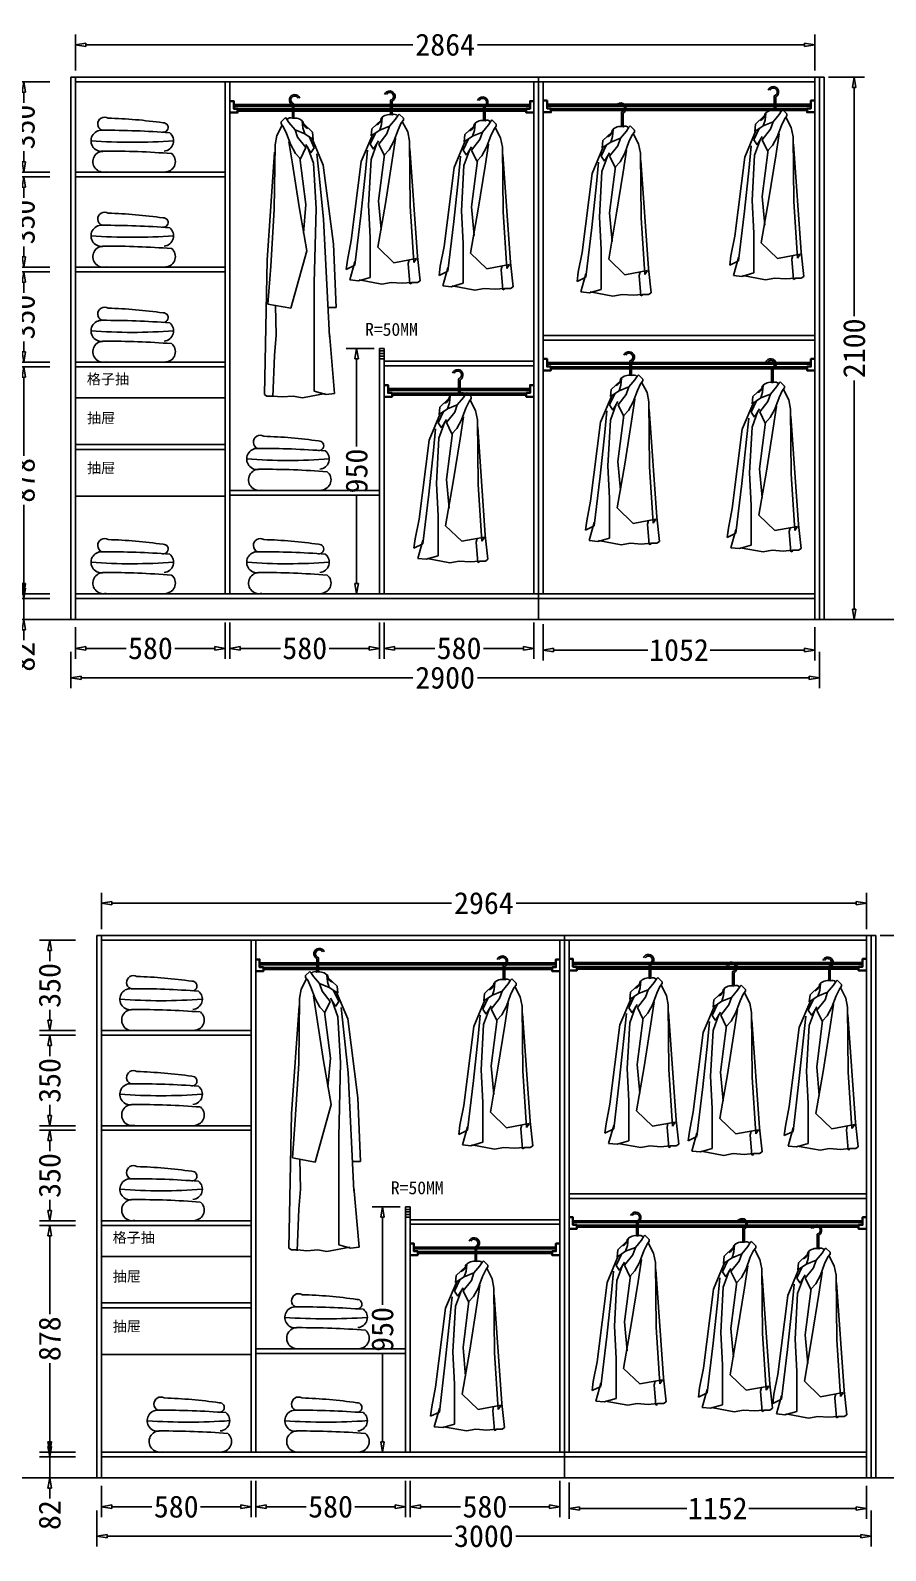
# Model space of a CAD drawing. Header units: millimetres. Extents: x 304407 to 361076, y -1262425 to -1203358.
# Drawn here: x 312663 to 315977, y -1255778 to -1249891 of the extents above; entities that cross this region are included whole.
import ezdxf

# ---------------------------------------------------------------- set-up
doc = ezdxf.new("R2010")
doc.units = ezdxf.units.MM
doc.header["$LTSCALE"] = 20
doc.layers.get('Defpoints').update_dxf_attribs({"color": 250})
for name, color, linetype in [('8', 8, 'Continuous'), ('LAYER10', 11, 'Continuous'), ('LAYER8', 11, 'Continuous'), ('图层3', 4, 'Continuous'), ('墙体', 40, 'Continuous')]:
    doc.layers.add(name, color=color, linetype=linetype)
doc.styles.get("Standard").update_dxf_attribs({"font": 'SimSun.ttf', "height": 85})
doc.styles.add('text', font='SimSun.ttf', dxfattribs={"height": 85})
doc.dimstyles.new('周文晶', dxfattribs={"dimtxt": 70, "dimasz": 40, "dimexe": 40, "dimexo": 30, "dimgap": 10, "dimtad": 0, "dimdec": 0, "dimtxsty": 'Standard', "dimblk": 'CLOSEDBLANK', "dimcen": 200, "dimclrd": 256, "dimclre": 256, "dimadec": 0, "dimazin": 0, "dimtfac": 1, "dimtdec": 0, "dimtmove": 0, "dimatfit": 3, "dimldrblk": 'CLOSEDBLANK', "dimfxl": 100, "dimfxlon": 1, "dimarcsym": 0})

# ---------------------------------------------------------------- blocks, each defined once
blk = doc.blocks.new('_ClosedBlank')
at = {"color": 0, "linetype": 'ByBlock', "lineweight": -2}
for p, q in [((-1, 0.17), (0, 0)), ((-1, 0.17), (-1, -0.17)), ((0, 0), (-1, -0.17))]:
    blk.add_line(p, q, dxfattribs=at)
blk = doc.blocks.new('*D2161')
at = {"lineweight": -2, "transparency": 16777216}
for p, q in [((312838.2, -1252202.4), (312838.2, -1252324)), ((313418.2, -1252184), (313418.2, -1252324)), ((312878.2, -1252284), (313034.2, -1252284)), ((313378.2, -1252284), (313222.3, -1252284))]:
    blk.add_line(p, q, dxfattribs=at)
at = {"layer": 'Defpoints', "color": 0, "transparency": 16777216}
for p in [(313418.2, -1252072.4), (312838.2, -1252172.4), (313418.2, -1252284)]:
    blk.add_point(p, dxfattribs=at)
at = {"lineweight": -2, "transparency": 16777216, "xscale": 40, "yscale": 40, "zscale": 40, "rotation": 180}
blk.add_blockref('_ClosedBlank', (312838.2, -1252284), dxfattribs=at)
at = {"lineweight": -2, "transparency": 16777216, "xscale": 40, "yscale": 40, "zscale": 40}
blk.add_blockref('_ClosedBlank', (313418.2, -1252284), dxfattribs=at)
at = {"color": 0, "transparency": 16777216, "insert": (313128.2, -1252284), "char_height": 85, "attachment_point": 5}
blk.add_mtext('580', dxfattribs=at)
blk = doc.blocks.new('*D2162')
at = {"lineweight": -2, "transparency": 16777216}
for p, q in [((314034.2, -1252184), (314034.2, -1252324)), ((314614.2, -1252184), (314614.2, -1252324)), ((314074.2, -1252284), (314230.2, -1252284)), ((314574.2, -1252284), (314418.3, -1252284))]:
    blk.add_line(p, q, dxfattribs=at)
at = {"layer": 'Defpoints', "color": 0, "transparency": 16777216}
for p in [(314034.2, -1252072.4), (314614.2, -1252072.4), (314614.2, -1252284)]:
    blk.add_point(p, dxfattribs=at)
at = {"lineweight": -2, "transparency": 16777216, "xscale": 40, "yscale": 40, "zscale": 40, "rotation": 180}
blk.add_blockref('_ClosedBlank', (314034.2, -1252284), dxfattribs=at)
at = {"lineweight": -2, "transparency": 16777216, "xscale": 40, "yscale": 40, "zscale": 40}
blk.add_blockref('_ClosedBlank', (314614.2, -1252284), dxfattribs=at)
at = {"color": 0, "transparency": 16777216, "insert": (314324.2, -1252284), "char_height": 85, "attachment_point": 5}
blk.add_mtext('580', dxfattribs=at)
blk = doc.blocks.new('*D2163')
at = {"lineweight": -2, "transparency": 16777216}
for p, q in [((312838.2, -1250047), (312838.2, -1249907)), ((315702.2, -1250047), (315702.2, -1249907)), ((312878.2, -1249947), (314144.5, -1249947)), ((315662.2, -1249947), (314395.9, -1249947))]:
    blk.add_line(p, q, dxfattribs=at)
at = {"layer": 'Defpoints', "color": 0, "transparency": 16777216}
for p in [(315702.2, -1249947), (312838.2, -1250090.4), (315702.2, -1250090.4)]:
    blk.add_point(p, dxfattribs=at)
at = {"lineweight": -2, "transparency": 16777216, "xscale": 40, "yscale": 40, "zscale": 40, "rotation": 180}
blk.add_blockref('_ClosedBlank', (312838.2, -1249947), dxfattribs=at)
at = {"lineweight": -2, "transparency": 16777216, "xscale": 40, "yscale": 40, "zscale": 40}
blk.add_blockref('_ClosedBlank', (315702.2, -1249947), dxfattribs=at)
at = {"color": 0, "transparency": 16777216, "insert": (314270.2, -1249947), "char_height": 85, "attachment_point": 5}
blk.add_mtext('2864', dxfattribs=at)
blk = doc.blocks.new('*D2164')
at = {"lineweight": -2, "transparency": 16777216}
for p, q in [((312820.2, -1252298.1), (312820.2, -1252438.1)), ((315720.2, -1252298.1), (315720.2, -1252438.1)), ((312860.2, -1252398.1), (314145.5, -1252398.1)), ((315680.2, -1252398.1), (314395, -1252398.1))]:
    blk.add_line(p, q, dxfattribs=at)
at = {"layer": 'Defpoints', "color": 0, "transparency": 16777216}
for p in [(312820.2, -1252172.4), (315720.2, -1252172.4), (315720.2, -1252398.1)]:
    blk.add_point(p, dxfattribs=at)
at = {"lineweight": -2, "transparency": 16777216, "xscale": 40, "yscale": 40, "zscale": 40, "rotation": 180}
blk.add_blockref('_ClosedBlank', (312820.2, -1252398.1), dxfattribs=at)
at = {"lineweight": -2, "transparency": 16777216, "xscale": 40, "yscale": 40, "zscale": 40}
blk.add_blockref('_ClosedBlank', (315720.2, -1252398.1), dxfattribs=at)
at = {"color": 0, "transparency": 16777216, "insert": (314270.2, -1252398.1), "char_height": 85, "attachment_point": 5}
blk.add_mtext('2900', dxfattribs=at)
blk = doc.blocks.new('*D2165')
at = {"lineweight": -2, "transparency": 16777216}
for p, q in [((312638, -1252050.4), (312638, -1252010.4)), ((312738, -1252090.4), (312598, -1252090.4)), ((312638, -1252090.4), (312638, -1252172.4)), ((312738, -1252172.4), (312598, -1252172.4)), ((312638, -1252212.4), (312638, -1252252.4))]:
    blk.add_line(p, q, dxfattribs=at)
at = {"layer": 'Defpoints', "color": 0, "transparency": 16777216}
for p in [(312638, -1252090.4), (312838.2, -1252090.4), (312820.2, -1252172.4)]:
    blk.add_point(p, dxfattribs=at)
at = {"lineweight": -2, "transparency": 16777216, "xscale": 40, "yscale": 40, "zscale": 40}
for p, rotation in [((312638, -1252090.4), 270), ((312638, -1252172.4), 90)]:
    blk.add_blockref('_ClosedBlank', p, dxfattribs=dict(at, rotation=rotation))
at = {"color": 0, "transparency": 16777216, "insert": (312638, -1252316.5), "char_height": 85, "attachment_point": 5, "rotation": 90}
blk.add_mtext('82', dxfattribs=at)
blk = doc.blocks.new('*D2166')
at = {"lineweight": -2, "transparency": 16777216}
for p, q in [((312738, -1251194.4), (312598, -1251194.4)), ((312638, -1251234.4), (312638, -1251538.9)), ((312638, -1252032.4), (312638, -1251728)), ((312738, -1252072.4), (312598, -1252072.4))]:
    blk.add_line(p, q, dxfattribs=at)
at = {"layer": 'Defpoints', "color": 0, "transparency": 16777216}
for p in [(312638, -1251194.4), (312838.2, -1251194.4), (312838.2, -1252072.4)]:
    blk.add_point(p, dxfattribs=at)
at = {"lineweight": -2, "transparency": 16777216, "xscale": 40, "yscale": 40, "zscale": 40}
for p, rotation in [((312638, -1251194.4), 90), ((312638, -1252072.4), 270)]:
    blk.add_blockref('_ClosedBlank', p, dxfattribs=dict(at, rotation=rotation))
at = {"color": 0, "transparency": 16777216, "insert": (312638, -1251633.4), "char_height": 85, "attachment_point": 5, "rotation": 90}
blk.add_mtext('878', dxfattribs=at)
blk = doc.blocks.new('*D2167')
at = {"lineweight": -2, "transparency": 16777216}
for p, q in [((312738, -1250826.4), (312598, -1250826.4)), ((312638, -1250866.4), (312638, -1250907.4)), ((312638, -1251136.4), (312638, -1251095.5)), ((312738, -1251176.4), (312598, -1251176.4))]:
    blk.add_line(p, q, dxfattribs=at)
at = {"layer": 'Defpoints', "color": 0, "transparency": 16777216}
for p in [(312638, -1250826.4), (312838.2, -1250826.4), (312838.2, -1251176.4)]:
    blk.add_point(p, dxfattribs=at)
at = {"lineweight": -2, "transparency": 16777216, "xscale": 40, "yscale": 40, "zscale": 40}
for p, rotation in [((312638, -1250826.4), 90), ((312638, -1251176.4), 270)]:
    blk.add_blockref('_ClosedBlank', p, dxfattribs=dict(at, rotation=rotation))
at = {"color": 0, "transparency": 16777216, "insert": (312638, -1251001.4), "char_height": 85, "attachment_point": 5, "rotation": 90}
blk.add_mtext('350', dxfattribs=at)
blk = doc.blocks.new('*D2168')
at = {"lineweight": -2, "transparency": 16777216}
for p, q in [((312738, -1250458.4), (312598, -1250458.4)), ((312638, -1250498.4), (312638, -1250539.4)), ((312638, -1250768.4), (312638, -1250727.5)), ((312738, -1250808.4), (312598, -1250808.4))]:
    blk.add_line(p, q, dxfattribs=at)
at = {"layer": 'Defpoints', "color": 0, "transparency": 16777216}
for p in [(312638, -1250458.4), (312838.2, -1250458.4), (312838.2, -1250808.4)]:
    blk.add_point(p, dxfattribs=at)
at = {"lineweight": -2, "transparency": 16777216, "xscale": 40, "yscale": 40, "zscale": 40}
for p, rotation in [((312638, -1250458.4), 90), ((312638, -1250808.4), 270)]:
    blk.add_blockref('_ClosedBlank', p, dxfattribs=dict(at, rotation=rotation))
at = {"color": 0, "transparency": 16777216, "insert": (312638, -1250633.4), "char_height": 85, "attachment_point": 5, "rotation": 90}
blk.add_mtext('350', dxfattribs=at)
blk = doc.blocks.new('*D2169')
at = {"lineweight": -2, "transparency": 16777216}
for p, q in [((312738, -1250090.4), (312598, -1250090.4)), ((312638, -1250130.4), (312638, -1250171.4)), ((312638, -1250400.4), (312638, -1250359.5)), ((312738, -1250440.4), (312598, -1250440.4))]:
    blk.add_line(p, q, dxfattribs=at)
at = {"layer": 'Defpoints', "color": 0, "transparency": 16777216}
for p in [(312638, -1250090.4), (312838.2, -1250090.4), (312838.2, -1250440.4)]:
    blk.add_point(p, dxfattribs=at)
at = {"lineweight": -2, "transparency": 16777216, "xscale": 40, "yscale": 40, "zscale": 40}
for p, rotation in [((312638, -1250090.4), 90), ((312638, -1250440.4), 270)]:
    blk.add_blockref('_ClosedBlank', p, dxfattribs=dict(at, rotation=rotation))
at = {"color": 0, "transparency": 16777216, "insert": (312638, -1250265.4), "char_height": 85, "attachment_point": 5, "rotation": 90}
blk.add_mtext('350', dxfattribs=at)
blk = doc.blocks.new('*D2170')
at = {"lineweight": -2, "transparency": 16777216}
for p, q in [((315755.1, -1250072.4), (315895.1, -1250072.4)), ((315855.1, -1250112.4), (315855.1, -1250997.7)), ((315855.1, -1252132.4), (315855.1, -1251247.2)), ((315755.1, -1252172.4), (315895.1, -1252172.4))]:
    blk.add_line(p, q, dxfattribs=at)
at = {"layer": 'Defpoints', "color": 0, "transparency": 16777216}
for p in [(315720.2, -1250072.4), (315855.1, -1250072.4), (315720.2, -1252172.4)]:
    blk.add_point(p, dxfattribs=at)
at = {"lineweight": -2, "transparency": 16777216, "xscale": 40, "yscale": 40, "zscale": 40}
for p, rotation in [((315855.1, -1250072.4), 90), ((315855.1, -1252172.4), 270)]:
    blk.add_blockref('_ClosedBlank', p, dxfattribs=dict(at, rotation=rotation))
at = {"color": 0, "transparency": 16777216, "insert": (315855.1, -1251122.4), "char_height": 85, "attachment_point": 5, "rotation": 90}
blk.add_mtext('2100', dxfattribs=at)
blk = doc.blocks.new('*D2171')
at = {"lineweight": -2, "transparency": 16777216}
for p, q in [((314650.2, -1252190.6), (314650.2, -1252330.6)), ((315702.2, -1252202.4), (315702.2, -1252330.6)), ((314690.2, -1252290.6), (315056, -1252290.6)), ((315662.2, -1252290.6), (315296.5, -1252290.6))]:
    blk.add_line(p, q, dxfattribs=at)
at = {"layer": 'Defpoints', "color": 0, "transparency": 16777216}
for p in [(314650.2, -1252072.4), (315702.2, -1252172.4), (315702.2, -1252290.6)]:
    blk.add_point(p, dxfattribs=at)
at = {"lineweight": -2, "transparency": 16777216, "xscale": 40, "yscale": 40, "zscale": 40, "rotation": 180}
blk.add_blockref('_ClosedBlank', (314650.2, -1252290.6), dxfattribs=at)
at = {"lineweight": -2, "transparency": 16777216, "xscale": 40, "yscale": 40, "zscale": 40}
blk.add_blockref('_ClosedBlank', (315702.2, -1252290.6), dxfattribs=at)
at = {"color": 0, "transparency": 16777216, "insert": (315176.2, -1252290.6), "char_height": 85, "attachment_point": 5}
blk.add_mtext('1052', dxfattribs=at)
blk = doc.blocks.new('*D2172')
at = {"lineweight": -2, "transparency": 16777216}
for p, q in [((313995.2, -1251122.4), (313887.2, -1251122.4)), ((313927.2, -1251162.4), (313927.2, -1251502.4)), ((313927.2, -1252032.4), (313927.2, -1251692.4)), ((313986.2, -1252072.4), (313887.2, -1252072.4))]:
    blk.add_line(p, q, dxfattribs=at)
at = {"layer": 'Defpoints', "color": 0, "transparency": 16777216}
for p in [(314025.2, -1251122.4), (313927.2, -1252072.4), (314016.2, -1252072.4)]:
    blk.add_point(p, dxfattribs=at)
at = {"lineweight": -2, "transparency": 16777216, "xscale": 40, "yscale": 40, "zscale": 40}
for p, rotation in [((313927.2, -1251122.4), 90), ((313927.2, -1252072.4), 270)]:
    blk.add_blockref('_ClosedBlank', p, dxfattribs=dict(at, rotation=rotation))
at = {"color": 0, "transparency": 16777216, "insert": (313927.2, -1251597.4), "char_height": 85, "attachment_point": 5, "rotation": 90}
blk.add_mtext('950', dxfattribs=at)
blk = doc.blocks.new('*D2173')
at = {"lineweight": -2, "transparency": 16777216}
for p, q in [((313436.2, -1252184), (313436.2, -1252324)), ((314016.2, -1252184), (314016.2, -1252324)), ((313476.2, -1252284), (313632.2, -1252284)), ((313976.2, -1252284), (313820.3, -1252284))]:
    blk.add_line(p, q, dxfattribs=at)
at = {"layer": 'Defpoints', "color": 0, "transparency": 16777216}
for p in [(313436.2, -1252072.4), (314016.2, -1252072.4), (313436.2, -1252284)]:
    blk.add_point(p, dxfattribs=at)
at = {"lineweight": -2, "transparency": 16777216, "xscale": 40, "yscale": 40, "zscale": 40, "rotation": 180}
blk.add_blockref('_ClosedBlank', (313436.2, -1252284), dxfattribs=at)
at = {"lineweight": -2, "transparency": 16777216, "xscale": 40, "yscale": 40, "zscale": 40}
blk.add_blockref('_ClosedBlank', (314016.2, -1252284), dxfattribs=at)
at = {"color": 0, "transparency": 16777216, "insert": (313726.2, -1252284), "char_height": 85, "attachment_point": 5}
blk.add_mtext('580', dxfattribs=at)
blk = doc.blocks.new('*D2251')
at = {"lineweight": -2, "transparency": 16777216}
for p, q in [((313518.2, -1255507.8), (313518.2, -1255647.8)), ((312938.2, -1255526.3), (312938.2, -1255647.8)), ((312978.2, -1255607.8), (313134.2, -1255607.8)), ((313478.2, -1255607.8), (313322.3, -1255607.8))]:
    blk.add_line(p, q, dxfattribs=at)
at = {"layer": 'Defpoints', "color": 0, "transparency": 16777216}
for p in [(313518.2, -1255396.3), (312938.2, -1255496.3), (313518.2, -1255607.8)]:
    blk.add_point(p, dxfattribs=at)
at = {"lineweight": -2, "transparency": 16777216, "xscale": 40, "yscale": 40, "zscale": 40, "rotation": 180}
blk.add_blockref('_ClosedBlank', (312938.2, -1255607.8), dxfattribs=at)
at = {"lineweight": -2, "transparency": 16777216, "xscale": 40, "yscale": 40, "zscale": 40}
blk.add_blockref('_ClosedBlank', (313518.2, -1255607.8), dxfattribs=at)
at = {"color": 0, "transparency": 16777216, "insert": (313228.2, -1255607.8), "char_height": 85, "attachment_point": 5}
blk.add_mtext('580', dxfattribs=at)
blk = doc.blocks.new('*D2252')
at = {"lineweight": -2, "transparency": 16777216}
for p, q in [((314134.2, -1255507.8), (314134.2, -1255647.8)), ((314714.2, -1255507.8), (314714.2, -1255647.8)), ((314174.2, -1255607.8), (314330.2, -1255607.8)), ((314674.2, -1255607.8), (314518.3, -1255607.8))]:
    blk.add_line(p, q, dxfattribs=at)
at = {"layer": 'Defpoints', "color": 0, "transparency": 16777216}
for p in [(314134.2, -1255396.3), (314714.2, -1255396.3), (314714.2, -1255607.8)]:
    blk.add_point(p, dxfattribs=at)
at = {"lineweight": -2, "transparency": 16777216, "xscale": 40, "yscale": 40, "zscale": 40, "rotation": 180}
blk.add_blockref('_ClosedBlank', (314134.2, -1255607.8), dxfattribs=at)
at = {"lineweight": -2, "transparency": 16777216, "xscale": 40, "yscale": 40, "zscale": 40}
blk.add_blockref('_ClosedBlank', (314714.2, -1255607.8), dxfattribs=at)
at = {"color": 0, "transparency": 16777216, "insert": (314424.2, -1255607.8), "char_height": 85, "attachment_point": 5}
blk.add_mtext('580', dxfattribs=at)
blk = doc.blocks.new('*D2253')
at = {"lineweight": -2, "transparency": 16777216}
for p, q in [((312938.2, -1253370.9), (312938.2, -1253230.9)), ((312978.2, -1253270.9), (314294.5, -1253270.9)), ((315862.2, -1253270.9), (314545.9, -1253270.9)), ((315902.2, -1253370.9), (315902.2, -1253230.9))]:
    blk.add_line(p, q, dxfattribs=at)
at = {"layer": 'Defpoints', "color": 0, "transparency": 16777216}
for p in [(315902.2, -1253270.9), (312938.2, -1253414.3), (315902.2, -1253414.3)]:
    blk.add_point(p, dxfattribs=at)
at = {"lineweight": -2, "transparency": 16777216, "xscale": 40, "yscale": 40, "zscale": 40, "rotation": 180}
blk.add_blockref('_ClosedBlank', (312938.2, -1253270.9), dxfattribs=at)
at = {"lineweight": -2, "transparency": 16777216, "xscale": 40, "yscale": 40, "zscale": 40}
blk.add_blockref('_ClosedBlank', (315902.2, -1253270.9), dxfattribs=at)
at = {"color": 0, "transparency": 16777216, "insert": (314420.2, -1253270.9), "char_height": 85, "attachment_point": 5}
blk.add_mtext('2964', dxfattribs=at)
blk = doc.blocks.new('*D2254')
at = {"lineweight": -2, "transparency": 16777216}
for p, q in [((312920.2, -1255621.9), (312920.2, -1255761.9)), ((315920.2, -1255621.9), (315920.2, -1255761.9)), ((312960.2, -1255721.9), (314296, -1255721.9)), ((315880.2, -1255721.9), (314544.5, -1255721.9))]:
    blk.add_line(p, q, dxfattribs=at)
at = {"layer": 'Defpoints', "color": 0, "transparency": 16777216}
for p in [(312920.2, -1255496.3), (315920.2, -1255496.3), (315920.2, -1255721.9)]:
    blk.add_point(p, dxfattribs=at)
at = {"lineweight": -2, "transparency": 16777216, "xscale": 40, "yscale": 40, "zscale": 40, "rotation": 180}
blk.add_blockref('_ClosedBlank', (312920.2, -1255721.9), dxfattribs=at)
at = {"lineweight": -2, "transparency": 16777216, "xscale": 40, "yscale": 40, "zscale": 40}
blk.add_blockref('_ClosedBlank', (315920.2, -1255721.9), dxfattribs=at)
at = {"color": 0, "transparency": 16777216, "insert": (314420.2, -1255721.9), "char_height": 85, "attachment_point": 5}
blk.add_mtext('3000', dxfattribs=at)
blk = doc.blocks.new('*D2255')
at = {"lineweight": -2, "transparency": 16777216}
for p, q in [((312738, -1255374.3), (312738, -1255334.3)), ((312838, -1255414.3), (312698, -1255414.3)), ((312738, -1255414.3), (312738, -1255496.3)), ((312838, -1255496.3), (312698, -1255496.3)), ((312738, -1255536.3), (312738, -1255576.3))]:
    blk.add_line(p, q, dxfattribs=at)
at = {"layer": 'Defpoints', "color": 0, "transparency": 16777216}
for p in [(312738, -1255414.3), (312938.2, -1255414.3), (312920.2, -1255496.3)]:
    blk.add_point(p, dxfattribs=at)
at = {"lineweight": -2, "transparency": 16777216, "xscale": 40, "yscale": 40, "zscale": 40}
for p, rotation in [((312738, -1255414.3), 270), ((312738, -1255496.3), 90)]:
    blk.add_blockref('_ClosedBlank', p, dxfattribs=dict(at, rotation=rotation))
at = {"color": 0, "transparency": 16777216, "insert": (312738, -1255640.3), "char_height": 85, "attachment_point": 5, "rotation": 90}
blk.add_mtext('82', dxfattribs=at)
blk = doc.blocks.new('*D2256')
at = {"lineweight": -2, "transparency": 16777216}
for p, q in [((312838, -1254518.3), (312698, -1254518.3)), ((312738, -1254558.3), (312738, -1254862.7)), ((312738, -1255356.3), (312738, -1255051.8)), ((312838, -1255396.3), (312698, -1255396.3))]:
    blk.add_line(p, q, dxfattribs=at)
at = {"layer": 'Defpoints', "color": 0, "transparency": 16777216}
for p in [(312738, -1254518.3), (312938.2, -1254518.3), (312938.2, -1255396.3)]:
    blk.add_point(p, dxfattribs=at)
at = {"lineweight": -2, "transparency": 16777216, "xscale": 40, "yscale": 40, "zscale": 40}
for p, rotation in [((312738, -1254518.3), 90), ((312738, -1255396.3), 270)]:
    blk.add_blockref('_ClosedBlank', p, dxfattribs=dict(at, rotation=rotation))
at = {"color": 0, "transparency": 16777216, "insert": (312738, -1254957.3), "char_height": 85, "attachment_point": 5, "rotation": 90}
blk.add_mtext('878', dxfattribs=at)
blk = doc.blocks.new('*D2257')
at = {"lineweight": -2, "transparency": 16777216}
for p, q in [((312838, -1254150.3), (312698, -1254150.3)), ((312738, -1254190.3), (312738, -1254231.2)), ((312738, -1254460.3), (312738, -1254419.3)), ((312838, -1254500.3), (312698, -1254500.3))]:
    blk.add_line(p, q, dxfattribs=at)
at = {"layer": 'Defpoints', "color": 0, "transparency": 16777216}
for p in [(312738, -1254150.3), (312938.2, -1254150.3), (312938.2, -1254500.3)]:
    blk.add_point(p, dxfattribs=at)
at = {"lineweight": -2, "transparency": 16777216, "xscale": 40, "yscale": 40, "zscale": 40}
for p, rotation in [((312738, -1254150.3), 90), ((312738, -1254500.3), 270)]:
    blk.add_blockref('_ClosedBlank', p, dxfattribs=dict(at, rotation=rotation))
at = {"color": 0, "transparency": 16777216, "insert": (312738, -1254325.3), "char_height": 85, "attachment_point": 5, "rotation": 90}
blk.add_mtext('350', dxfattribs=at)
blk = doc.blocks.new('*D2258')
at = {"lineweight": -2, "transparency": 16777216}
for p, q in [((312838, -1253782.3), (312698, -1253782.3)), ((312738, -1253822.3), (312738, -1253863.2)), ((312738, -1254092.3), (312738, -1254051.3)), ((312838, -1254132.3), (312698, -1254132.3))]:
    blk.add_line(p, q, dxfattribs=at)
at = {"layer": 'Defpoints', "color": 0, "transparency": 16777216}
for p in [(312738, -1253782.3), (312938.2, -1253782.3), (312938.2, -1254132.3)]:
    blk.add_point(p, dxfattribs=at)
at = {"lineweight": -2, "transparency": 16777216, "xscale": 40, "yscale": 40, "zscale": 40}
for p, rotation in [((312738, -1253782.3), 90), ((312738, -1254132.3), 270)]:
    blk.add_blockref('_ClosedBlank', p, dxfattribs=dict(at, rotation=rotation))
at = {"color": 0, "transparency": 16777216, "insert": (312738, -1253957.3), "char_height": 85, "attachment_point": 5, "rotation": 90}
blk.add_mtext('350', dxfattribs=at)
blk = doc.blocks.new('*D2259')
at = {"lineweight": -2, "transparency": 16777216}
for p, q in [((312838, -1253414.3), (312698, -1253414.3)), ((312738, -1253454.3), (312738, -1253495.2)), ((312738, -1253724.3), (312738, -1253683.3)), ((312838, -1253764.3), (312698, -1253764.3))]:
    blk.add_line(p, q, dxfattribs=at)
at = {"layer": 'Defpoints', "color": 0, "transparency": 16777216}
for p in [(312738, -1253414.3), (312938.2, -1253414.3), (312938.2, -1253764.3)]:
    blk.add_point(p, dxfattribs=at)
at = {"lineweight": -2, "transparency": 16777216, "xscale": 40, "yscale": 40, "zscale": 40}
for p, rotation in [((312738, -1253414.3), 90), ((312738, -1253764.3), 270)]:
    blk.add_blockref('_ClosedBlank', p, dxfattribs=dict(at, rotation=rotation))
at = {"color": 0, "transparency": 16777216, "insert": (312738, -1253589.3), "char_height": 85, "attachment_point": 5, "rotation": 90}
blk.add_mtext('350', dxfattribs=at)
blk = doc.blocks.new('*D2260')
at = {"lineweight": -2, "transparency": 16777216}
for p, q in [((315955.1, -1253396.3), (316095.1, -1253396.3)), ((316055.1, -1253436.3), (316055.1, -1254321.5)), ((316055.1, -1255456.3), (316055.1, -1254571)), ((315955.1, -1255496.3), (316095.1, -1255496.3))]:
    blk.add_line(p, q, dxfattribs=at)
at = {"layer": 'Defpoints', "color": 0, "transparency": 16777216}
for p in [(315920.2, -1253396.3), (316055.1, -1253396.3), (315920.2, -1255496.3)]:
    blk.add_point(p, dxfattribs=at)
at = {"lineweight": -2, "transparency": 16777216, "xscale": 40, "yscale": 40, "zscale": 40}
for p, rotation in [((316055.1, -1253396.3), 90), ((316055.1, -1255496.3), 270)]:
    blk.add_blockref('_ClosedBlank', p, dxfattribs=dict(at, rotation=rotation))
at = {"color": 0, "transparency": 16777216, "insert": (316055.1, -1254446.3), "char_height": 85, "attachment_point": 5, "rotation": 90}
blk.add_mtext('2100', dxfattribs=at)
blk = doc.blocks.new('*D2261')
at = {"lineweight": -2, "transparency": 16777216}
for p, q in [((314750.2, -1255514.5), (314750.2, -1255654.5)), ((315902.2, -1255526.3), (315902.2, -1255654.5)), ((314790.2, -1255614.5), (315206, -1255614.5)), ((315862.2, -1255614.5), (315446.5, -1255614.5))]:
    blk.add_line(p, q, dxfattribs=at)
at = {"layer": 'Defpoints', "color": 0, "transparency": 16777216}
for p in [(314750.2, -1255396.3), (315902.2, -1255496.3), (315902.2, -1255614.5)]:
    blk.add_point(p, dxfattribs=at)
at = {"lineweight": -2, "transparency": 16777216, "xscale": 40, "yscale": 40, "zscale": 40, "rotation": 180}
blk.add_blockref('_ClosedBlank', (314750.2, -1255614.5), dxfattribs=at)
at = {"lineweight": -2, "transparency": 16777216, "xscale": 40, "yscale": 40, "zscale": 40}
blk.add_blockref('_ClosedBlank', (315902.2, -1255614.5), dxfattribs=at)
at = {"color": 0, "transparency": 16777216, "insert": (315326.2, -1255614.5), "char_height": 85, "attachment_point": 5}
blk.add_mtext('1152', dxfattribs=at)
blk = doc.blocks.new('*D2262')
at = {"lineweight": -2, "transparency": 16777216}
for p, q in [((314095.2, -1254446.3), (313987.2, -1254446.3)), ((314027.2, -1254486.3), (314027.2, -1254826.3)), ((314027.2, -1255356.3), (314027.2, -1255016.3)), ((314086.2, -1255396.3), (313987.2, -1255396.3))]:
    blk.add_line(p, q, dxfattribs=at)
at = {"layer": 'Defpoints', "color": 0, "transparency": 16777216}
for p in [(314125.2, -1254446.3), (314027.2, -1255396.3), (314116.2, -1255396.3)]:
    blk.add_point(p, dxfattribs=at)
at = {"lineweight": -2, "transparency": 16777216, "xscale": 40, "yscale": 40, "zscale": 40}
for p, rotation in [((314027.2, -1254446.3), 90), ((314027.2, -1255396.3), 270)]:
    blk.add_blockref('_ClosedBlank', p, dxfattribs=dict(at, rotation=rotation))
at = {"color": 0, "transparency": 16777216, "insert": (314027.2, -1254921.3), "char_height": 85, "attachment_point": 5, "rotation": 90}
blk.add_mtext('950', dxfattribs=at)
blk = doc.blocks.new('*D2263')
at = {"lineweight": -2, "transparency": 16777216}
for p, q in [((313536.2, -1255507.8), (313536.2, -1255647.8)), ((314116.2, -1255507.8), (314116.2, -1255647.8)), ((313576.2, -1255607.8), (313732.2, -1255607.8)), ((314076.2, -1255607.8), (313920.3, -1255607.8))]:
    blk.add_line(p, q, dxfattribs=at)
at = {"layer": 'Defpoints', "color": 0, "transparency": 16777216}
for p in [(313536.2, -1255396.3), (314116.2, -1255396.3), (313536.2, -1255607.8)]:
    blk.add_point(p, dxfattribs=at)
at = {"lineweight": -2, "transparency": 16777216, "xscale": 40, "yscale": 40, "zscale": 40, "rotation": 180}
blk.add_blockref('_ClosedBlank', (313536.2, -1255607.8), dxfattribs=at)
at = {"lineweight": -2, "transparency": 16777216, "xscale": 40, "yscale": 40, "zscale": 40}
blk.add_blockref('_ClosedBlank', (314116.2, -1255607.8), dxfattribs=at)
at = {"color": 0, "transparency": 16777216, "insert": (313826.2, -1255607.8), "char_height": 85, "attachment_point": 5}
blk.add_mtext('580', dxfattribs=at)
blk = doc.blocks.new('A$C1C5764E0')
at = {"layer": '8'}
for p, q in [((172.3, 708.4), (172.3, 657.4)), ((178.3, 708.4), (178.3, 657.4)), ((191.5, 639.3), (201.2, 654.6)), ((201.2, 654.6), (205.3, 658.7)), ((205.3, 658.7), (222, 642.1)), ((99.9, 601.9), (97.1, 574.2)), ((97.1, 574.2), (130.4, 596.4)), ((135.3, 635.3), (99.9, 601.9)), ((130.4, 596.4), (137.4, 618.5)), ((130.4, 596.4), (167.9, 611.6)), ((137.4, 618.5), (140.1, 644.9)), ((158.2, 582.5), (167.9, 611.6)), ((167.9, 611.6), (191.5, 639.3)), ((201.2, 597.8), (184.5, 553.4)), ((213.6, 624.1), (201.2, 597.8)), ((222, 635.2), (213.6, 624.1)), ((217.8, 629.6), (238.6, 589.4)), ((222, 642.1), (222, 635.2)), ((238.6, 589.4), (245.5, 553.4)), ((103, 580.9), (58.4, 475.1)), ((113.7, 585.2), (93.2, 541.7)), ((93.2, 541.7), (106.3, 522.1)), ((96.5, 482.8), (119.4, 544.9)), ((106.3, 522.1), (125.9, 554.7)), ((126.3, 542.3), (158.2, 582.5)), ((147.1, 499.3), (126.3, 542.3)), ((184.5, 553.4), (166.5, 520.1)), ((178.3, 479.5), (191.3, 564.6)), ((245.5, 553.4), (248.3, 302.5)), ((58.4, 475.1), (19.5, 168.8)), ((75, 435), (83.4, 518.8)), ((86.6, 306.3), (96.5, 482.8)), ((148.8, 502.4), (125.9, 322.6)), ((166.5, 520.1), (147.1, 499.3)), ((152.1, 312.8), (178.3, 479.5)), ((276.4, 106.8), (247, 525.3)), ((57, 265.8), (75, 435)), ((93.2, 180.9), (86.6, 306.3)), ((122.6, 142.8), (152.1, 312.8)), ((125.9, 322.6), (135.7, 211.4)), ((248.3, 302.5), (262.2, 83.5)), ((34.3, 73.1), (57, 265.8)), ((93.2, 26.2), (93.2, 180.9)), ((19.5, 168.8), (4.8, 92.7)), ((184.8, 82.8), (122.6, 142.8)), ((4.8, 92.7), (0, 56.7)), ((0, 56.7), (34.3, 73.1)), ((34.3, 86.2), (14.7, 16.3)), ((273.1, 99.1), (184.8, 82.8)), ((244.2, 93.8), (240.9, 79.6)), ((240.9, 79.6), (247.4, 1.1)), ((262.2, 83.5), (273.1, 99.1)), ((286.7, 13.1), (276.4, 106.8)), ((14.7, 16.3), (47.4, 13.1)), ((47.4, 13.1), (93.2, 26.2)), ((50.7, 16.3), (139, 0)), ((139, 0), (175, 6.5)), ((175, 6.5), (217.5, 3.3)), ((217.5, 3.3), (253.5, 6.5)), ((247.4, 1.1), (254, 3.3)), ((253.5, 6.5), (276.9, 6.5)), ((276.9, 6.5), (286.7, 13.1))]:
    blk.add_line(p, q, dxfattribs=at)
for centre, radius, start, end in [((168.9, 727.1), 20.9, 296.63379, 159.52854), ((168.9, 727.1), 14.9, 296.63379, 150.61748), ((175.9, 709.9), 3.91, 94.6712, 201.96259), ((168.9, 613.1), 43.9, 77.69929, 138.59655), ((186.2, 639.8), 18, 42.48003, 116.33917), ((110.9, 641.2), 25.1, 286.26362, 2.02477)]:
    blk.add_arc(centre, radius, start, end, dxfattribs=at)
blk = doc.blocks.new('A$C4F477F88')
at = {"layer": 'LAYER10'}
blk.add_blockref('A$C1C5764E0', (0, 0), dxfattribs=at)
blk = doc.blocks.new('A$C5E603B19')
at = {"layer": 'LAYER8'}
blk.add_blockref('A$C4F477F88', (0, 0), dxfattribs=at)
blk = doc.blocks.new('A$C1B0A679D')
at = {"layer": '图层3'}
blk.add_blockref('A$C5E603B19', (0, 0), dxfattribs=at)
blk = doc.blocks.new('A$C52EB379C')
at = {"layer": '8'}
for p, q in [((163.3, 1134.6), (163.3, 1083.5)), ((169.3, 1134.6), (169.3, 1083.5)), ((126.4, 1061.5), (91, 1028.1)), ((128.4, 1044.7), (131.2, 1071)), ((159, 1037.8), (182.5, 1065.5)), ((182.5, 1065.5), (192.3, 1080.7)), ((192.3, 1080.7), (196.4, 1084.9)), ((196.4, 1084.9), (213.1, 1068.3)), ((213.1, 1061.3), (204.7, 1050.2)), ((213.1, 1068.3), (213.1, 1061.3)), ((94.1, 1007.1), (49.5, 901.3)), ((104.8, 1011.4), (84.3, 967.8)), ((91, 1028.1), (88.2, 1000.3)), ((88.2, 1000.3), (121.5, 1022.5)), ((117.4, 968.5), (149.3, 1008.7)), ((121.5, 1022.5), (128.4, 1044.7)), ((121.5, 1022.5), (159, 1037.8)), ((149.3, 1008.7), (159, 1037.8)), ((192.3, 1023.9), (175.6, 979.5)), ((204.7, 1050.2), (192.3, 1023.9)), ((208.9, 1055.8), (229.7, 1015.6)), ((229.7, 1015.6), (236.6, 979.5)), ((66.1, 861.1), (74.5, 944.9)), ((84.3, 967.8), (97.4, 948.2)), ((87.6, 909), (110.5, 971.1)), ((97.4, 948.2), (117, 980.9)), ((138.2, 925.5), (117.4, 968.5)), ((157.6, 946.3), (138.2, 925.5)), ((175.6, 979.5), (157.6, 946.3)), ((169.3, 905.7), (182.4, 990.7)), ((236.6, 979.5), (239.4, 728.7)), ((267.5, 533), (238.1, 951.5)), ((49.5, 901.3), (10.6, 595)), ((77.7, 732.4), (87.6, 909)), ((139.9, 928.6), (117, 748.8)), ((143.2, 738.9), (169.3, 905.7)), ((48.1, 692), (66.1, 861.1)), ((84.3, 444.7), (77.7, 732.4)), ((113.7, 568.9), (143.2, 738.9)), ((117, 748.8), (126.8, 637.6)), ((239.4, 728.7), (253.3, 509.7)), ((25.4, 235.4), (48.1, 692)), ((10.6, 595), (0, 349)), ((175.9, 346.6), (113.7, 568.9)), ((277.8, 13.1), (267.5, 533)), ((253.3, 509.7), (264.2, 362.9)), ((84.3, 26.2), (84.3, 444.7)), ((264.2, 362.9), (175.9, 346.6)), ((235.3, 357.6), (232, 242)), ((0, 349), (31, 349)), ((25.4, 248.5), (5.8, 16.3)), ((232, 242), (238.5, 163.5)), ((238.5, 163.5), (245.1, 3.3)), ((5.8, 16.3), (38.5, 13.1)), ((38.5, 13.1), (84.3, 26.2)), ((41.7, 16.3), (130.1, 0)), ((130.1, 0), (166.1, 6.5)), ((166.1, 6.5), (208.6, 3.3)), ((208.6, 3.3), (244.6, 6.5)), ((244.6, 6.5), (268, 6.5)), ((268, 6.5), (277.8, 13.1))]:
    blk.add_line(p, q, dxfattribs=at)
for centre, radius, start, end in [((160, 1153.2), 20.9, 296.63379, 159.52854), ((160, 1153.2), 14.9, 296.63379, 150.61748), ((167, 1136), 3.91, 94.6712, 201.96259), ((102, 1067.4), 25.1, 286.26362, 2.02477), ((160, 1039.2), 43.9, 77.69929, 138.59655), ((177.3, 1066), 18, 42.48003, 116.33917)]:
    blk.add_arc(centre, radius, start, end, dxfattribs=at)
blk = doc.blocks.new('A$C05785CA5')
at = {"layer": 'LAYER10'}
blk.add_blockref('A$C52EB379C', (0, 0), dxfattribs=at)
blk = doc.blocks.new('A$C100967EE')
at = {"layer": 'LAYER10'}
blk.add_blockref('A$C05785CA5', (0, 0), dxfattribs=at)
blk = doc.blocks.new('A$C65D30603')
at = {"layer": 'LAYER8'}
blk.add_blockref('A$C100967EE', (0, 0), dxfattribs=at)
blk = doc.blocks.new('A$C50CE712E')
at = {"layer": '图层3'}
blk.add_blockref('A$C65D30603', (0, 0), dxfattribs=at)
blk = doc.blocks.new('A$C11F00F61')
at = {"color": 8}
blk.add_line((48.2, 0), (290.3, 1.2), dxfattribs=at)
at = {"layer": '墙体', "color": 8}
for centre, radius, start, end in [((52.6, 186.6), 26.7, 59.80213, 244.0801), ((9.8, -1698.7), 1909.1, 81.89814, 88.31115), ((280.3, 173), 18.4, 260.15505, 94.41573), ((41, 121.6), 41, 86.08337, 284.09881), ((159.2, 2329.1), 2213.2, 265.87556, 274.15905), ((53.8, -3125.6), 3288.1, 85.62439, 90.17553), ((279.7, 121.7), 40, 274.94064, 51.31651), ((48.2, 41), 41, 86.08337, 284.09881), ((61, -3206.2), 3288.1, 85.62439, 90.17553), ((286.9, 41.1), 40, 274.94064, 51.31651)]:
    blk.add_arc(centre, radius, start, end, dxfattribs=at)

msp = doc.modelspace()

# ---------------------------------------------------------------- linework, layer by layer
for p, q in [((312820.2, -1252172.4), (312820.2, -1250072.4)), ((312820.2, -1250072.4), (315720.2, -1250072.4)), ((312838.2, -1252172.4), (312838.2, -1250072.4)), ((312838.2, -1250090.4), (315702.2, -1250090.4)), ((313418.2, -1252072.4), (313418.2, -1250090.4)), ((313436.2, -1252072.4), (313436.2, -1250090.4)), ((314614.2, -1250090.4), (314614.2, -1252072.4)), ((314632.2, -1250072.4), (314632.2, -1252172.4)), ((314650.2, -1250090.4), (314650.2, -1252072.4)), ((315702.2, -1250072.4), (315702.2, -1252172.4)), ((315720.2, -1250072.4), (315720.2, -1252172.4)), ((315738.2, -1250072.4), (315720.2, -1250072.4)), ((315738.2, -1252172.4), (315738.2, -1250072.4)), ((312838.2, -1250440.4), (313418.2, -1250440.4)), ((312838.2, -1250458.4), (313418.2, -1250458.4)), ((312838.2, -1250808.4), (313418.2, -1250808.4)), ((312838.2, -1250826.4), (313418.2, -1250826.4)), ((314650.2, -1251072.4), (315702.2, -1251072.4)), ((314650.2, -1251090.4), (315702.2, -1251090.4)), ((314016.2, -1251122.4), (314016.2, -1252072.4)), ((314034.2, -1251122.4), (314016.2, -1251122.4)), ((314034.2, -1251132.4), (314016.2, -1251132.4)), ((314034.2, -1251142.4), (314016.2, -1251142.4)), ((314034.2, -1251152.4), (314016.2, -1251152.4)), ((314034.2, -1251122.4), (314034.2, -1252072.4)), ((312838.2, -1251176.4), (313418.2, -1251176.4)), ((312838.2, -1251194.4), (313418.2, -1251194.4)), ((314034.2, -1251162.4), (314016.2, -1251162.4)), ((314614.2, -1251172.4), (314034.2, -1251172.4)), ((314614.2, -1251190.4), (314034.2, -1251190.4)), ((313418.2, -1251314.4), (312838.2, -1251314.4)), ((312838.2, -1251494.4), (313418.2, -1251494.4)), ((312838.2, -1251514.4), (313418.2, -1251514.4)), ((314016.2, -1251672.4), (313436.2, -1251672.4)), ((312838.2, -1251694.4), (313418.2, -1251694.4)), ((314016.2, -1251690.4), (313436.2, -1251690.4)), ((312838.2, -1252072.4), (315702.2, -1252072.4)), ((312838.2, -1252090.4), (315702.2, -1252090.4)), ((314632.2, -1252072.4), (315602.2, -1252072.4)), ((312820.2, -1252172.4), (315720.2, -1252172.4)), ((315720.2, -1252172.4), (315738.2, -1252172.4)), ((312920.2, -1255496.3), (312920.2, -1253396.3)), ((312920.2, -1253396.3), (315920.2, -1253396.3)), ((312938.2, -1255496.3), (312938.2, -1253396.3)), ((312938.2, -1253414.3), (315902.2, -1253414.3)), ((313518.2, -1255396.3), (313518.2, -1253414.3)), ((313536.2, -1255396.3), (313536.2, -1253414.3)), ((314714.2, -1253414.3), (314714.2, -1255396.3)), ((314732.2, -1253396.3), (314732.2, -1255496.3)), ((314750.2, -1253414.3), (314750.2, -1255396.3)), ((315902.2, -1253396.3), (315902.2, -1255496.3)), ((315920.2, -1253396.3), (315920.2, -1255496.3)), ((315938.2, -1253396.3), (315920.2, -1253396.3)), ((315938.2, -1255496.3), (315938.2, -1253396.3)), ((312938.2, -1253764.3), (313518.2, -1253764.3)), ((312938.2, -1253782.3), (313518.2, -1253782.3)), ((312938.2, -1254132.3), (313518.2, -1254132.3)), ((312938.2, -1254150.3), (313518.2, -1254150.3)), ((314116.2, -1254446.3), (314116.2, -1255396.3)), ((314134.2, -1254446.3), (314116.2, -1254446.3)), ((314134.2, -1254446.3), (314134.2, -1255396.3)), ((314750.2, -1254396.3), (315902.2, -1254396.3)), ((314750.2, -1254414.3), (315902.2, -1254414.3)), ((312938.2, -1254500.3), (313518.2, -1254500.3)), ((314134.2, -1254456.3), (314116.2, -1254456.3)), ((314134.2, -1254466.3), (314116.2, -1254466.3)), ((314134.2, -1254476.3), (314116.2, -1254476.3)), ((314134.2, -1254486.3), (314116.2, -1254486.3)), ((314714.2, -1254496.3), (314134.2, -1254496.3)), ((312938.2, -1254518.3), (313518.2, -1254518.3)), ((314714.2, -1254514.3), (314134.2, -1254514.3)), ((313518.2, -1254638.3), (312938.2, -1254638.3)), ((312938.2, -1254818.3), (313518.2, -1254818.3)), ((312938.2, -1254838.3), (313518.2, -1254838.3)), ((312938.2, -1255018.3), (313518.2, -1255018.3)), ((314116.2, -1254996.3), (313536.2, -1254996.3)), ((314116.2, -1255014.3), (313536.2, -1255014.3)), ((312938.2, -1255396.3), (315902.2, -1255396.3)), ((312938.2, -1255414.3), (315902.2, -1255414.3)), ((314732.2, -1255396.3), (315802.2, -1255396.3)), ((312920.2, -1255496.3), (315920.2, -1255496.3)), ((315920.2, -1255496.3), (315938.2, -1255496.3))]:
    msp.add_line(p, q)
at = {"color": 8}
for p, q in [((361075.9, -1252172.4), (304407.4, -1252172.4)), ((361075.9, -1252172.4), (304407.4, -1252172.4)), ((361075.9, -1255496.3), (304407.4, -1255496.3)), ((361075.9, -1255496.3), (304407.4, -1255496.3))]:
    msp.add_line(p, q, dxfattribs=at)
at = {"lineweight": 30}
for points in [[(313436.2, -1250164.7), (313451.2, -1250164.7), (313451.2, -1250194.7), (313466.2, -1250194.7), (313466.2, -1250209.7), (313436.2, -1250209.7)], [(314599.2, -1250179.7), (313451.2, -1250179.7)], [(314599.2, -1250184.3), (313451.2, -1250184.3)], [(314584.2, -1250196.8), (313466.2, -1250196.8)], [(314584.2, -1250202.2), (313466.2, -1250202.2)], [(314614.2, -1250164.7), (314599.2, -1250164.7), (314599.2, -1250194.7), (314584.2, -1250194.7), (314584.2, -1250209.7), (314614.2, -1250209.7)], [(314650.2, -1250163.1), (314665.2, -1250163.1), (314665.2, -1250193.1), (314680.2, -1250193.1), (314680.2, -1250208.1), (314650.2, -1250208.1)], [(315687.2, -1250178.1), (314665.2, -1250178.1)], [(315687.2, -1250182.7), (314665.2, -1250182.7)], [(315672.2, -1250195.1), (314680.2, -1250195.1)], [(315672.2, -1250200.6), (314680.2, -1250200.6)], [(315702.2, -1250163.1), (315687.2, -1250163.1), (315687.2, -1250193.1), (315672.2, -1250193.1), (315672.2, -1250208.1), (315702.2, -1250208.1)], [(314650.2, -1251163.1), (314665.2, -1251163.1), (314665.2, -1251193.1), (314680.2, -1251193.1), (314680.2, -1251208.1), (314650.2, -1251208.1)], [(315687.2, -1251178.1), (314665.2, -1251178.1)], [(315687.2, -1251182.7), (314665.2, -1251182.7)], [(315672.2, -1251195.1), (314680.2, -1251195.1)], [(315672.2, -1251200.6), (314680.2, -1251200.6)], [(315702.2, -1251163.1), (315687.2, -1251163.1), (315687.2, -1251193.1), (315672.2, -1251193.1), (315672.2, -1251208.1), (315702.2, -1251208.1)], [(314034.2, -1251264.7), (314049.2, -1251264.7), (314049.2, -1251294.7), (314064.2, -1251294.7), (314064.2, -1251309.7), (314034.2, -1251309.7)], [(314614.2, -1251264.7), (314599.2, -1251264.7), (314599.2, -1251294.7), (314584.2, -1251294.7), (314584.2, -1251309.7), (314614.2, -1251309.7)], [(314599.2, -1251279.7), (314049.2, -1251279.7)], [(314599.2, -1251284.3), (314049.2, -1251284.3)], [(314584.2, -1251296.8), (314064.2, -1251296.8)], [(314584.2, -1251302.2), (314064.2, -1251302.2)], [(313536.2, -1253488.6), (313551.2, -1253488.6), (313551.2, -1253518.6), (313566.2, -1253518.6), (313566.2, -1253533.6), (313536.2, -1253533.6)], [(314699.2, -1253503.6), (313551.2, -1253503.6)], [(314699.2, -1253508.1), (313551.2, -1253508.1)], [(314714.2, -1253488.6), (314699.2, -1253488.6), (314699.2, -1253518.6), (314684.2, -1253518.6), (314684.2, -1253533.6), (314714.2, -1253533.6)], [(314750.2, -1253486.9), (314765.2, -1253486.9), (314765.2, -1253516.9), (314780.2, -1253516.9), (314780.2, -1253531.9), (314750.2, -1253531.9)], [(315887.2, -1253501.9), (314765.2, -1253501.9)], [(315887.2, -1253506.5), (314765.2, -1253506.5)], [(315902.2, -1253486.9), (315887.2, -1253486.9), (315887.2, -1253516.9), (315872.2, -1253516.9), (315872.2, -1253531.9), (315902.2, -1253531.9)], [(314684.2, -1253520.6), (313566.2, -1253520.6)], [(314684.2, -1253526.1), (313566.2, -1253526.1)], [(315872.2, -1253519), (314780.2, -1253519)], [(315872.2, -1253524.4), (314780.2, -1253524.4)], [(314750.2, -1254486.9), (314765.2, -1254486.9), (314765.2, -1254516.9), (314780.2, -1254516.9), (314780.2, -1254531.9), (314750.2, -1254531.9)], [(315887.2, -1254501.9), (314765.2, -1254501.9)], [(315887.2, -1254506.5), (314765.2, -1254506.5)], [(315902.2, -1254486.9), (315887.2, -1254486.9), (315887.2, -1254516.9), (315872.2, -1254516.9), (315872.2, -1254531.9), (315902.2, -1254531.9)], [(315872.2, -1254519), (314780.2, -1254519)], [(315872.2, -1254524.4), (314780.2, -1254524.4)], [(314134.2, -1254588.6), (314149.2, -1254588.6), (314149.2, -1254618.6), (314164.2, -1254618.6), (314164.2, -1254633.6), (314134.2, -1254633.6)], [(314699.2, -1254603.6), (314149.2, -1254603.6)], [(314699.2, -1254608.1), (314149.2, -1254608.1)], [(314684.2, -1254620.6), (314164.2, -1254620.6)], [(314684.2, -1254626.1), (314164.2, -1254626.1)], [(314714.2, -1254588.6), (314699.2, -1254588.6), (314699.2, -1254618.6), (314684.2, -1254618.6), (314684.2, -1254633.6), (314714.2, -1254633.6)]]:
    msp.add_lwpolyline(points, dxfattribs=at)

# ---------------------------------------------------------------- block references
at = {"xscale": -1}
for p in [(313847.5, -1251313.8), (313942.3, -1254619.7)]:
    msp.add_blockref('A$C50CE712E', p, dxfattribs=at)
for name, p in [('A$C1B0A679D', (313886.4, -1250873.8)), ('A$C1B0A679D', (314246.3, -1250896.8)), ('A$C1B0A679D', (315372.5, -1250856.7)), ('A$C1B0A679D', (314781.2, -1250920.1)), ('A$C11F00F61', (312898.1, -1250440.4)), ('A$C11F00F61', (312898.1, -1250808.4)), ('A$C11F00F61', (312898.1, -1251176.4)), ('A$C1B0A679D', (314813.7, -1251883.3)), ('A$C1B0A679D', (314149.4, -1251952.4)), ('A$C1B0A679D', (315362.7, -1251910.9)), ('A$C11F00F61', (313501.1, -1251672.4)), ('A$C11F00F61', (312898.1, -1252072.4)), ('A$C11F00F61', (313501.1, -1252072.4)), ('A$C1B0A679D', (314322.7, -1254222.9)), ('A$C1B0A679D', (314888.8, -1254217.4)), ('A$C1B0A679D', (315211.5, -1254247.2)), ('A$C1B0A679D', (315583.9, -1254227.4)), ('A$C11F00F61', (313009.7, -1253764.3)), ('A$C11F00F61', (313009.7, -1254132.3)), ('A$C11F00F61', (313009.7, -1254500.3)), ('A$C1B0A679D', (314839.1, -1255215.1)), ('A$C1B0A679D', (315251.3, -1255239.9)), ('A$C1B0A679D', (314213.5, -1255314.3)), ('A$C1B0A679D', (315539.3, -1255264.7)), ('A$C11F00F61', (313649, -1254996.3)), ('A$C11F00F61', (313115.8, -1255396.3)), ('A$C11F00F61', (313649, -1255396.3))]:
    msp.add_blockref(name, p)

# ---------------------------------------------------------------- texts
at = {"attachment_point": 1, "style": 'text'}
for s, insert, char_height, width in [('R=50MM', (313960, -1251023.9), 50, 419.038), ('格子抽', (312881.8, -1251221.6), 40, 305.609), ('抽屉', (312882.5, -1251372.1), 40, 305.609), ('抽屉', (312882.5, -1251565.4), 40, 305.609), ('R=50MM', (314060, -1254347.8), 50, 419.038), ('格子抽', (312981.8, -1254545.4), 40, 305.609), ('抽屉', (312982.5, -1254695.9), 40, 305.609), ('抽屉', (312982.5, -1254889.3), 40, 305.609)]:
    msp.add_mtext(s, dxfattribs=dict(at, insert=insert, char_height=char_height, width=width))

# ---------------------------------------------------------------- dimensions: what is measured, and where the dimension line sits
for base, p1, p2, picture, middle in [((315702.2, -1249947), (312838.2, -1250090.4), (315702.2, -1250090.4), '*D2163', (314270.2, -1249947)), ((313418.2, -1252284), (312838.2, -1252172.4), (313418.2, -1252072.4), '*D2161', (313128.2, -1252284)), ((313436.2, -1252284), (314016.2, -1252072.4), (313436.2, -1252072.4), '*D2173', (313726.2, -1252284)), ((314614.2, -1252284), (314034.2, -1252072.4), (314614.2, -1252072.4), '*D2162', (314324.2, -1252284)), ((315702.2, -1252290.6), (314650.2, -1252072.4), (315702.2, -1252172.4), '*D2171', (315176.2, -1252290.6)), ((315720.2, -1252398.1), (312820.2, -1252172.4), (315720.2, -1252172.4), '*D2164', (314270.2, -1252398.1)), ((315902.2, -1253270.9), (312938.2, -1253414.3), (315902.2, -1253414.3), '*D2253', (314420.2, -1253270.9)), ((313518.2, -1255607.8), (312938.2, -1255496.3), (313518.2, -1255396.3), '*D2251', (313228.2, -1255607.8)), ((313536.2, -1255607.8), (314116.2, -1255396.3), (313536.2, -1255396.3), '*D2263', (313826.2, -1255607.8)), ((314714.2, -1255607.8), (314134.2, -1255396.3), (314714.2, -1255396.3), '*D2252', (314424.2, -1255607.8)), ((315902.2, -1255614.5), (314750.2, -1255396.3), (315902.2, -1255496.3), '*D2261', (315326.2, -1255614.5)), ((315920.2, -1255721.9), (312920.2, -1255496.3), (315920.2, -1255496.3), '*D2254', (314420.2, -1255721.9))]:
    dim = msp.add_linear_dim(base=base, p1=p1, p2=p2, dimstyle='周文晶')
    dim.commit()
    dim.dimension.update_dxf_attribs({"geometry": picture, "text_midpoint": middle})
for base, p1, p2, angle, picture, middle in [((312638, -1250090.4), (312838.2, -1250440.4), (312838.2, -1250090.4), 270, '*D2169', (312638, -1250265.4)), ((315855.1, -1250072.4), (315720.2, -1252172.4), (315720.2, -1250072.4), 90, '*D2170', (315855.1, -1251122.4)), ((312638, -1250458.4), (312838.2, -1250808.4), (312838.2, -1250458.4), 270, '*D2168', (312638, -1250633.4)), ((312638, -1250826.4), (312838.2, -1251176.4), (312838.2, -1250826.4), 270, '*D2167', (312638, -1251001.4)), ((313927.2, -1252072.4), (314025.2, -1251122.4), (314016.2, -1252072.4), 90, '*D2172', (313927.2, -1251597.4)), ((312638, -1251194.4), (312838.2, -1252072.4), (312838.2, -1251194.4), 270, '*D2166', (312638, -1251633.4)), ((312738, -1253414.3), (312938.2, -1253764.3), (312938.2, -1253414.3), 270, '*D2259', (312738, -1253589.3)), ((316055.1, -1253396.3), (315920.2, -1255496.3), (315920.2, -1253396.3), 90, '*D2260', (316055.1, -1254446.3)), ((312738, -1253782.3), (312938.2, -1254132.3), (312938.2, -1253782.3), 270, '*D2258', (312738, -1253957.3)), ((312738, -1254150.3), (312938.2, -1254500.3), (312938.2, -1254150.3), 270, '*D2257', (312738, -1254325.3)), ((314027.2, -1255396.3), (314125.2, -1254446.3), (314116.2, -1255396.3), 90, '*D2262', (314027.2, -1254921.3)), ((312738, -1254518.3), (312938.2, -1255396.3), (312938.2, -1254518.3), 270, '*D2256', (312738, -1254957.3))]:
    dim = msp.add_linear_dim(base=base, p1=p1, p2=p2, angle=angle, dimstyle='周文晶')
    dim.commit()
    dim.dimension.update_dxf_attribs({"geometry": picture, "text_midpoint": middle})
for base, p1, p2, picture, middle in [((312638, -1252090.4), (312820.2, -1252172.4), (312838.2, -1252090.4), '*D2165', (312638, -1252316.5)), ((312738, -1255414.3), (312920.2, -1255496.3), (312938.2, -1255414.3), '*D2255', (312738, -1255640.3))]:
    dim = msp.add_linear_dim(base=base, p1=p1, p2=p2, angle=270, dimstyle='周文晶')
    dim.commit()
    dim.dimension.update_dxf_attribs({"geometry": picture, "text_midpoint": middle, "dimtype": 128})

doc.saveas('drawing.dxf')
